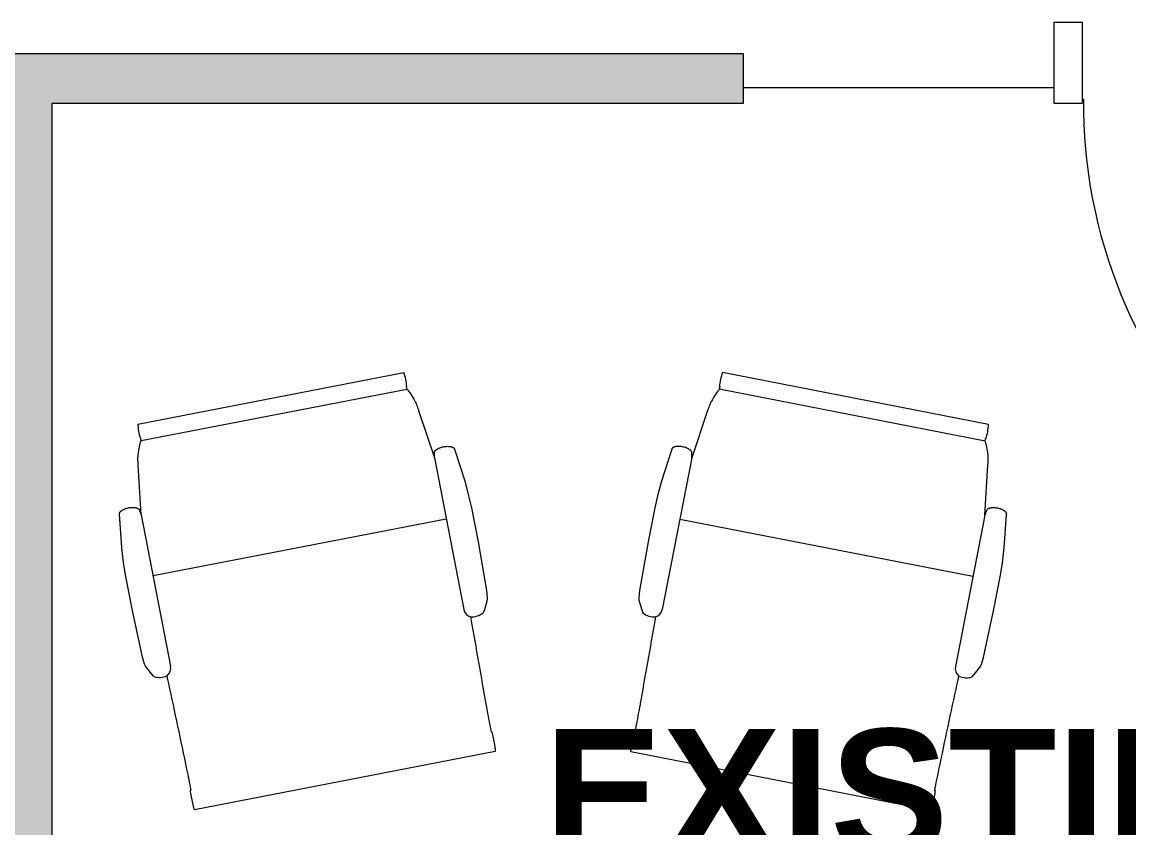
# Model space of a CAD drawing. Header units: inches. Extents: x 385 to 2249, y -1781 to -36.
# Drawn here: x 1571.7 to 1650.2, y -1623.9 to -1566.8 of the extents above; entities that cross this region are included whole.
import ezdxf

# ---------------------------------------------------------------- set-up
doc = ezdxf.new("R2010")
doc.units = ezdxf.units.IN
doc.header["$MEASUREMENT"] = 0
for name, color, linetype, lineweight in [('A-AREA-IDEN', 2, 'Continuous', 9), ('A-DOOR', 31, 'Continuous', 13), ('A-DOOR-FRAM', 31, 'Continuous', 20), ('A-GLAZ', 151, 'Continuous', 13), ('A-WALL-PATT', 111, 'Continuous', 13), ('I-FURN', 30, 'Continuous', 9), ('I-WALL', 2, 'Continuous', 13)]:
    doc.layers.add(name, color=color, linetype=linetype, lineweight=lineweight)
doc.styles.add('Swis721 Lt BT_B', font='', dxfattribs={"height": 9})
doc.styles.get('Swis721 Lt BT_B').set_extended_font_data('Swis721 Lt BT', bold=True)

# ---------------------------------------------------------------- blocks, each defined once
blk = doc.blocks.new('Single Flush - OTJ_SOLIDFLUSH_ALUM-5070093-Level 5 POWER _ SIGNAL')
at = {"layer": 'A-DOOR', "color": 8, "lineweight": 20}
for p, q in [((-8.654, -25.836), (16.669, -0.513)), ((16.669, -0.513), (17.906, -1.75)), ((17.906, -1.75), (-7.417, -27.073)), ((-7.417, -27.073), (-8.654, -25.836))]:
    blk.add_line(p, q, dxfattribs=at)
at = {"layer": 'A-DOOR', "lineweight": 9}
blk.add_arc((17.906, -1.75), 35.812, 179.5, 225, dxfattribs=at)
at = {"layer": 'A-DOOR-FRAM', "color": 8}
for p, q in [((-20, 4), (-20, -1.75)), ((-20, 4), (-18, 4)), ((-18, 4), (-18, -1.75)), ((18, 4), (18, -1.75)), ((18, 4), (20, 4)), ((20, 4), (20, -1.75)), ((-20, -1.75), (-18, -1.75)), ((18, -1.75), (20, -1.75))]:
    blk.add_line(p, q, dxfattribs=at)
blk = doc.blocks.new('HermanMiller_Collection_Eames_AluminumGroup_LoungeChairSwivel - Arms Swivel Base-5394431-Level 5 POWER _ SIGNAL')
at = {"layer": 'I-FURN'}
for p, q in [((-6.939, 12.092), (-4.588, 12.381)), ((-4.588, 12.381), (-3.512, 12.456)), ((-3.512, 12.456), (-2.64, 12.487)), ((-2.64, 12.487), (-0.181, 12.487)), ((-0.181, 12.487), (3.319, 12.425)), ((3.319, 12.425), (3.837, 12.38)), ((3.837, 12.38), (3.992, 12.339)), ((3.992, 12.339), (4.636, 12.01)), ((4.636, 12.01), (4.828, 11.89)), ((-10.117, 10.124), (-6.607, 10.583)), ((-6.607, 10.583), (-6.939, 10.645)), ((-6.607, 10.583), (4.329, 10.583)), ((-2.191, 10.583), (-2.191, -10.583)), ((13.215, 10.828), (13.215, 10.864)), ((14.637, 10.851), (14.637, -10.851)), ((-12.962, -9.609), (-12.962, 9.609)), ((-11.947, 9.626), (-11.947, 9.587)), ((-11.947, 9.587), (-11.764, 9.602)), ((-11.764, -9.602), (-11.764, 9.602)), ((-11.947, -9.586), (-11.947, -9.626)), ((-11.764, -9.602), (-11.947, -9.586)), ((-6.607, -10.583), (-10.117, -10.124)), ((-6.939, -10.645), (-6.607, -10.583)), ((-6.607, -10.583), (4.329, -10.583)), ((13.215, -10.864), (13.215, -10.828)), ((-4.588, -12.381), (-6.939, -12.092)), ((-3.512, -12.456), (-4.588, -12.381)), ((-2.64, -12.487), (-3.512, -12.456)), ((-0.181, -12.487), (-2.64, -12.487)), ((3.319, -12.425), (-0.181, -12.487)), ((3.837, -12.38), (3.319, -12.425)), ((3.992, -12.339), (3.837, -12.38)), ((4.636, -12.01), (3.992, -12.339)), ((4.828, -11.89), (4.636, -12.01))]:
    blk.add_line(p, q, dxfattribs=at)
at = {"layer": 'I-FURN', "flags": 128}
for points in [[(4.942, 10.957), (5.229, 10.951), (5.516, 10.945)], [(5.516, -10.945), (5.229, -10.951), (4.942, -10.957)]]:
    blk.add_lwpolyline(points, dxfattribs=at)
at = {"layer": 'I-FURN'}
for centre, radius, start, end in [((3.679, 11.276), 1.303, 345.83474, 28.12554), ((4.329, 11.273), 0.69, 270, 332.75021), ((-12.379, 5.303), 4.345, 84.29357, 97.70643), ((-12.379, -5.303), 4.345, 262.29357, 275.70643), ((4.329, -11.273), 0.69, 27.24979, 90), ((3.679, -11.276), 1.303, 331.87446, 14.16526)]:
    blk.add_arc(centre, radius, start, end, dxfattribs=at)
for points, knots in [([(-6.939, 10.645), (-6.948, 10.645), (-6.965, 10.647), (-6.987, 10.653), (-7.002, 10.66), (-7.017, 10.667), (-7.034, 10.678), (-7.049, 10.69), (-7.059, 10.699), (-7.065, 10.705), (-7.076, 10.716), (-7.088, 10.73), (-7.099, 10.744), (-7.107, 10.755), (-7.114, 10.766), (-7.124, 10.781), (-7.133, 10.796), (-7.141, 10.811), (-7.149, 10.826), (-7.158, 10.846), (-7.169, 10.87), (-7.182, 10.903), (-7.199, 10.952), (-7.217, 11.018), (-7.238, 11.113), (-7.253, 11.23), (-7.259, 11.373), (-7.253, 11.517), (-7.234, 11.661), (-7.206, 11.773), (-7.178, 11.853), (-7.159, 11.895), (-7.147, 11.921), (-7.136, 11.941), (-7.127, 11.956), (-7.118, 11.97), (-7.108, 11.985), (-7.097, 11.999), (-7.086, 12.013), (-7.076, 12.024), (-7.068, 12.033), (-7.061, 12.039), (-7.055, 12.045), (-7.046, 12.052), (-7.034, 12.061), (-7.02, 12.07), (-7.005, 12.078), (-6.989, 12.084), (-6.968, 12.09), (-6.951, 12.092), (-6.939, 12.092)], [-1, -1, -1, -1, -0.984375, -0.96875, -0.957031, -0.953125, -0.9375, -0.921875, -0.917969, -0.914062, -0.90625, -0.890625, -0.882812, -0.875, -0.867188, -0.859375, -0.84375, -0.835938, -0.828125, -0.8125, -0.796875, -0.78125, -0.75, -0.708333, -0.666667, -0.583333, -0.5, -0.416667, -0.333333, -0.25, -0.208333, -0.1875, -0.166667, -0.15625, -0.145833, -0.135417, -0.125, -0.114583, -0.104167, -0.09375, -0.088542, -0.083333, -0.078125, -0.072917, -0.0625, -0.052083, -0.041667, -0.03125, -0.020833, 0, 0, 0, 0]), ([(13.215, 10.864), (13.215, 10.866), (13.22, 10.869), (13.233, 10.873), (13.248, 10.875), (13.266, 10.878), (13.295, 10.881), (13.322, 10.883), (13.342, 10.885)], [-1, -1, -1, -1, -0.75, -0.625, -0.5, -0.375, -0.25, 0, 0, 0, 0]), ([(13.342, 10.885), (13.402, 10.889), (13.609, 10.899), (13.967, 10.902), (14.247, 10.894), (14.384, 10.888), (14.473, 10.882), (14.545, 10.875), (14.597, 10.867), (14.63, 10.859), (14.637, 10.854), (14.637, 10.851)], [-1, -1, -1, -1, -0.857143, -0.571429, -0.428571, -0.357143, -0.285714, -0.214286, -0.142857, -0.071429, 0, 0, 0, 0]), ([(-6.939, -12.092), (-6.948, -12.092), (-6.965, -12.09), (-6.987, -12.085), (-7.003, -12.079), (-7.018, -12.071), (-7.034, -12.061), (-7.05, -12.049), (-7.06, -12.04), (-7.066, -12.034), (-7.077, -12.023), (-7.089, -12.01), (-7.1, -11.995), (-7.108, -11.985), (-7.116, -11.974), (-7.125, -11.959), (-7.134, -11.945), (-7.142, -11.929), (-7.15, -11.914), (-7.159, -11.895), (-7.17, -11.871), (-7.183, -11.839), (-7.208, -11.768), (-7.234, -11.661), (-7.26, -11.469), (-7.259, -11.276), (-7.238, -11.113), (-7.217, -11.018), (-7.197, -10.946), (-7.177, -10.889), (-7.158, -10.846), (-7.146, -10.82), (-7.135, -10.8), (-7.126, -10.784), (-7.117, -10.77), (-7.107, -10.755), (-7.096, -10.741), (-7.085, -10.727), (-7.075, -10.715), (-7.067, -10.707), (-7.06, -10.701), (-7.054, -10.695), (-7.045, -10.687), (-7.034, -10.678), (-7.019, -10.668), (-7.004, -10.66), (-6.989, -10.654), (-6.968, -10.648), (-6.951, -10.645), (-6.939, -10.645)], [-1, -1, -1, -1, -0.984375, -0.96875, -0.957031, -0.953125, -0.9375, -0.921875, -0.917969, -0.914062, -0.90625, -0.890625, -0.882812, -0.875, -0.867188, -0.859375, -0.84375, -0.835938, -0.828125, -0.8125, -0.796875, -0.78125, -0.75, -0.666667, -0.583333, -0.416667, -0.333333, -0.291667, -0.25, -0.208333, -0.1875, -0.166667, -0.15625, -0.145833, -0.135417, -0.125, -0.114583, -0.104167, -0.09375, -0.088542, -0.083333, -0.078125, -0.072917, -0.0625, -0.052083, -0.041667, -0.03125, -0.020833, 0, 0, 0, 0]), ([(13.342, -10.885), (13.322, -10.883), (13.295, -10.881), (13.266, -10.878), (13.248, -10.875), (13.233, -10.873), (13.22, -10.869), (13.215, -10.866), (13.215, -10.864)], [-1, -1, -1, -1, -0.75, -0.625, -0.5, -0.375, -0.25, 0, 0, 0, 0]), ([(14.637, -10.851), (14.637, -10.855), (14.621, -10.863), (14.525, -10.879), (14.266, -10.896), (13.871, -10.902), (13.54, -10.895), (13.402, -10.889), (13.342, -10.885)], [-1, -1, -1, -1, -0.892857, -0.785714, -0.571429, -0.285714, -0.142857, 0, 0, 0, 0])]:
    blk.add_open_spline(points, degree=3, knots=knots, dxfattribs=at)
for points in [[(5.516, 10.945), (6.536, 10.924), (8.592, 10.886), (10.677, 10.854), (11.726, 10.84)], [(11.726, 10.84), (11.972, 10.837), (12.466, 10.831), (12.965, 10.828), (13.215, 10.828)], [(-11.764, 9.602), (-11.643, 9.667), (-11.366, 9.796), (-11.018, 9.925), (-10.825, 9.989)], [(-10.825, 9.989), (-10.79, 10.001), (-10.707, 10.024), (-10.547, 10.058), (-10.352, 10.092), (-10.199, 10.114), (-10.117, 10.124)], [(-10.825, -9.989), (-11.018, -9.925), (-11.366, -9.796), (-11.643, -9.667), (-11.764, -9.602)], [(-10.117, -10.124), (-10.199, -10.114), (-10.352, -10.092), (-10.547, -10.058), (-10.707, -10.024), (-10.79, -10.001), (-10.825, -9.989)], [(11.726, -10.84), (10.677, -10.854), (8.592, -10.886), (6.536, -10.924), (5.516, -10.945)], [(13.215, -10.828), (12.965, -10.828), (12.466, -10.831), (11.972, -10.837), (11.726, -10.84)]]:
    blk.add_open_spline(points, degree=3, dxfattribs=at)
blk = doc.blocks.new('HermanMiller_Collection_Eames_AluminumGroup_LoungeChairSwivel - Arms Swivel Base-5389093-Level 5 POWER _ SIGNAL')
at = {"layer": 'I-FURN'}
for p, q in [((-4.588, 12.381), (-6.939, 12.092)), ((-3.512, 12.456), (-4.588, 12.381)), ((-2.64, 12.487), (-3.512, 12.456)), ((-0.181, 12.487), (-2.64, 12.487)), ((3.319, 12.425), (-0.181, 12.487)), ((3.837, 12.38), (3.319, 12.425)), ((3.992, 12.339), (3.837, 12.38)), ((4.636, 12.01), (3.992, 12.339)), ((4.828, 11.89), (4.636, 12.01)), ((-6.607, 10.583), (-10.117, 10.124)), ((-6.939, 10.645), (-6.607, 10.583)), ((-6.607, 10.583), (4.329, 10.583)), ((-2.191, -10.583), (-2.191, 10.583)), ((13.215, 10.864), (13.215, 10.828)), ((14.637, -10.851), (14.637, 10.851)), ((-12.962, 9.609), (-12.962, -9.609)), ((-11.947, 9.586), (-11.947, 9.626)), ((-11.764, 9.602), (-11.947, 9.586)), ((-11.764, 9.602), (-11.764, -9.602)), ((-11.947, -9.626), (-11.947, -9.587)), ((-11.947, -9.587), (-11.764, -9.602)), ((-10.117, -10.124), (-6.607, -10.583)), ((-6.607, -10.583), (-6.939, -10.645)), ((-6.607, -10.583), (4.329, -10.583)), ((13.215, -10.828), (13.215, -10.864)), ((-6.939, -12.092), (-4.588, -12.381)), ((-4.588, -12.381), (-3.512, -12.456)), ((-3.512, -12.456), (-2.64, -12.487)), ((-2.64, -12.487), (-0.181, -12.487)), ((-0.181, -12.487), (3.319, -12.425)), ((3.319, -12.425), (3.837, -12.38)), ((3.837, -12.38), (3.992, -12.339)), ((3.992, -12.339), (4.636, -12.01)), ((4.636, -12.01), (4.828, -11.89))]:
    blk.add_line(p, q, dxfattribs=at)
at = {"layer": 'I-FURN', "flags": 128}
for points in [[(5.516, 10.945), (5.229, 10.951), (4.942, 10.957)], [(4.942, -10.957), (5.229, -10.951), (5.516, -10.945)]]:
    blk.add_lwpolyline(points, dxfattribs=at)
at = {"layer": 'I-FURN'}
for centre, radius, start, end in [((3.679, 11.276), 1.303, 345.83474, 28.12554), ((4.329, 11.273), 0.69, 270, 332.75021), ((-12.379, 5.303), 4.345, 84.29357, 97.70643), ((-12.379, -5.303), 4.345, 262.29357, 275.70643), ((4.329, -11.273), 0.69, 27.24979, 90), ((3.679, -11.276), 1.303, 331.87446, 14.16526)]:
    blk.add_arc(centre, radius, start, end, dxfattribs=at)
for points, knots in [([(-6.939, 12.092), (-6.951, 12.092), (-6.968, 12.09), (-6.989, 12.084), (-7.005, 12.078), (-7.02, 12.07), (-7.034, 12.061), (-7.046, 12.052), (-7.055, 12.045), (-7.061, 12.039), (-7.068, 12.033), (-7.076, 12.024), (-7.086, 12.013), (-7.097, 11.999), (-7.108, 11.985), (-7.118, 11.97), (-7.127, 11.956), (-7.136, 11.941), (-7.147, 11.921), (-7.159, 11.895), (-7.178, 11.853), (-7.206, 11.773), (-7.234, 11.661), (-7.253, 11.517), (-7.259, 11.373), (-7.253, 11.23), (-7.238, 11.113), (-7.217, 11.018), (-7.199, 10.952), (-7.182, 10.903), (-7.169, 10.87), (-7.158, 10.846), (-7.149, 10.826), (-7.141, 10.811), (-7.133, 10.796), (-7.124, 10.781), (-7.114, 10.766), (-7.107, 10.755), (-7.099, 10.744), (-7.088, 10.73), (-7.076, 10.716), (-7.065, 10.705), (-7.059, 10.699), (-7.049, 10.69), (-7.034, 10.678), (-7.017, 10.667), (-7.002, 10.66), (-6.987, 10.653), (-6.965, 10.647), (-6.948, 10.645), (-6.939, 10.645)], [0, 0, 0, 0, 0.020833, 0.03125, 0.041667, 0.052083, 0.0625, 0.072917, 0.078125, 0.083333, 0.088542, 0.09375, 0.104167, 0.114583, 0.125, 0.135417, 0.145833, 0.15625, 0.166667, 0.1875, 0.208333, 0.25, 0.333333, 0.416667, 0.5, 0.583333, 0.666667, 0.708333, 0.75, 0.78125, 0.796875, 0.8125, 0.828125, 0.835938, 0.84375, 0.859375, 0.867188, 0.875, 0.882812, 0.890625, 0.90625, 0.914062, 0.917969, 0.921875, 0.9375, 0.953125, 0.957031, 0.96875, 0.984375, 1, 1, 1, 1]), ([(13.342, 10.885), (13.322, 10.883), (13.295, 10.881), (13.266, 10.878), (13.248, 10.875), (13.233, 10.873), (13.22, 10.869), (13.215, 10.866), (13.215, 10.864)], [0, 0, 0, 0, 0.25, 0.375, 0.5, 0.625, 0.75, 1, 1, 1, 1]), ([(14.637, 10.851), (14.637, 10.854), (14.63, 10.859), (14.597, 10.867), (14.545, 10.875), (14.473, 10.882), (14.384, 10.888), (14.247, 10.894), (13.967, 10.902), (13.609, 10.899), (13.402, 10.889), (13.342, 10.885)], [0, 0, 0, 0, 0.071429, 0.142857, 0.214286, 0.285714, 0.357143, 0.428571, 0.571429, 0.857143, 1, 1, 1, 1]), ([(-6.939, -10.645), (-6.951, -10.645), (-6.968, -10.648), (-6.989, -10.654), (-7.004, -10.66), (-7.019, -10.668), (-7.034, -10.678), (-7.045, -10.687), (-7.054, -10.695), (-7.06, -10.701), (-7.067, -10.707), (-7.075, -10.715), (-7.085, -10.727), (-7.096, -10.741), (-7.107, -10.755), (-7.117, -10.77), (-7.126, -10.784), (-7.135, -10.8), (-7.146, -10.82), (-7.158, -10.846), (-7.177, -10.889), (-7.197, -10.946), (-7.217, -11.018), (-7.238, -11.113), (-7.259, -11.276), (-7.26, -11.469), (-7.234, -11.661), (-7.208, -11.768), (-7.183, -11.839), (-7.17, -11.871), (-7.159, -11.895), (-7.15, -11.914), (-7.142, -11.929), (-7.134, -11.945), (-7.125, -11.959), (-7.116, -11.974), (-7.108, -11.985), (-7.1, -11.995), (-7.089, -12.01), (-7.077, -12.023), (-7.066, -12.034), (-7.06, -12.04), (-7.05, -12.049), (-7.034, -12.061), (-7.018, -12.071), (-7.003, -12.079), (-6.987, -12.085), (-6.965, -12.09), (-6.948, -12.092), (-6.939, -12.092)], [0, 0, 0, 0, 0.020833, 0.03125, 0.041667, 0.052083, 0.0625, 0.072917, 0.078125, 0.083333, 0.088542, 0.09375, 0.104167, 0.114583, 0.125, 0.135417, 0.145833, 0.15625, 0.166667, 0.1875, 0.208333, 0.25, 0.291667, 0.333333, 0.416667, 0.583333, 0.666667, 0.75, 0.78125, 0.796875, 0.8125, 0.828125, 0.835938, 0.84375, 0.859375, 0.867188, 0.875, 0.882812, 0.890625, 0.90625, 0.914062, 0.917969, 0.921875, 0.9375, 0.953125, 0.957031, 0.96875, 0.984375, 1, 1, 1, 1]), ([(13.215, -10.864), (13.215, -10.866), (13.22, -10.869), (13.233, -10.873), (13.248, -10.875), (13.266, -10.878), (13.295, -10.881), (13.322, -10.883), (13.342, -10.885)], [0, 0, 0, 0, 0.25, 0.375, 0.5, 0.625, 0.75, 1, 1, 1, 1]), ([(13.342, -10.885), (13.402, -10.889), (13.54, -10.895), (13.871, -10.902), (14.266, -10.896), (14.525, -10.879), (14.621, -10.863), (14.637, -10.855), (14.637, -10.851)], [0, 0, 0, 0, 0.142857, 0.285714, 0.571429, 0.785714, 0.892857, 1, 1, 1, 1])]:
    blk.add_open_spline(points, degree=3, knots=knots, dxfattribs=at)
for points in [[(11.726, 10.84), (10.677, 10.854), (8.592, 10.886), (6.536, 10.924), (5.516, 10.945)], [(13.215, 10.828), (12.965, 10.828), (12.466, 10.831), (11.972, 10.837), (11.726, 10.84)], [(-10.825, 9.989), (-11.018, 9.925), (-11.366, 9.796), (-11.643, 9.667), (-11.764, 9.602)], [(-10.117, 10.124), (-10.199, 10.114), (-10.352, 10.092), (-10.547, 10.058), (-10.707, 10.024), (-10.79, 10.001), (-10.825, 9.989)], [(-11.764, -9.602), (-11.643, -9.667), (-11.366, -9.796), (-11.018, -9.925), (-10.825, -9.989)], [(-10.825, -9.989), (-10.79, -10.001), (-10.707, -10.024), (-10.547, -10.058), (-10.352, -10.092), (-10.199, -10.114), (-10.117, -10.124)], [(5.516, -10.945), (6.536, -10.924), (8.592, -10.886), (10.677, -10.854), (11.726, -10.84)], [(11.726, -10.84), (11.972, -10.837), (12.466, -10.831), (12.965, -10.828), (13.215, -10.828)]]:
    blk.add_open_spline(points, degree=3, dxfattribs=at)
blk = doc.blocks.new('Frameless opening with glazing - 22_ x 84_-5661426-Level 5 POWER _ SIGNAL')
at = {"layer": 'A-GLAZ', "color": 8, "lineweight": 20}
blk.add_line((-12.5, -0.625), (9.5, -0.625), dxfattribs=at)

msp = doc.modelspace()

# ---------------------------------------------------------------- hatches: boundary and pattern name
at = {"layer": 'A-WALL-PATT', "lineweight": 9}
h = msp.add_hatch(color=7, dxfattribs=at)
h.paths.add_polyline_path([(1684.858, -1572.58), (1693.608, -1572.58), (1693.608, -1569.08), (1684.858, -1569.08)], flags=0)
h.paths.add_polyline_path([(1573.858, -1572.58), (1622.858, -1572.58), (1622.858, -1569.08), (1565.483, -1569.08), (1565.483, -1572.58), (1570.358, -1572.58)], flags=0)
h.paths.add_polyline_path([(1453.858, -1572.58), (1503.483, -1572.58), (1503.483, -1569.08), (1453.858, -1569.08)], flags=0)
msp.add_hatch(color=7, dxfattribs=at).paths.add_polyline_path([(1573.858, -1714.891), (1573.858, -1572.58), (1570.358, -1572.58), (1570.358, -1714.891)], flags=0)

# ---------------------------------------------------------------- linework, layer by layer
at = {"layer": 'I-WALL', "color": 8, "lineweight": 20}
for p, q in [((1622.858, -1569.08), (1565.483, -1569.08)), ((1622.858, -1572.58), (1622.858, -1569.08)), ((1573.858, -1572.58), (1622.858, -1572.58)), ((1573.858, -1714.891), (1573.858, -1572.58))]:
    msp.add_line(p, q, dxfattribs=at)

# ---------------------------------------------------------------- block references
at = {"layer": 'A-DOOR'}
msp.add_blockref('Single Flush - OTJ_SOLIDFLUSH_ALUM-5070093-Level 5 POWER _ SIGNAL', (1664.858, -1570.83), dxfattribs=at)
at = {"layer": 'A-GLAZ'}
msp.add_blockref('Frameless opening with glazing - 22_ x 84_-5661426-Level 5 POWER _ SIGNAL', (1635.358, -1570.83), dxfattribs=at)
at = {"layer": 'I-FURN'}
for name, p, rotation in [('HermanMiller_Collection_Eames_AluminumGroup_LoungeChairSwivel - Arms Swivel Base-5394431-Level 5 POWER _ SIGNAL', (1591.817, -1606.214), 280.9738798933985), ('HermanMiller_Collection_Eames_AluminumGroup_LoungeChairSwivel - Arms Swivel Base-5389093-Level 5 POWER _ SIGNAL', (1628.319, -1606.23), 258.9738798934001)]:
    msp.add_blockref(name, p, dxfattribs=dict(at, rotation=rotation))

# ---------------------------------------------------------------- texts
at = {"layer": 'A-AREA-IDEN', "insert": (1608.739, -1616.93), "char_height": 9, "width": 68.175, "attachment_point": 1, "style": 'Swis721 Lt BT_B'}
msp.add_mtext('EXISTING', dxfattribs=at)

doc.saveas('drawing.dxf')
